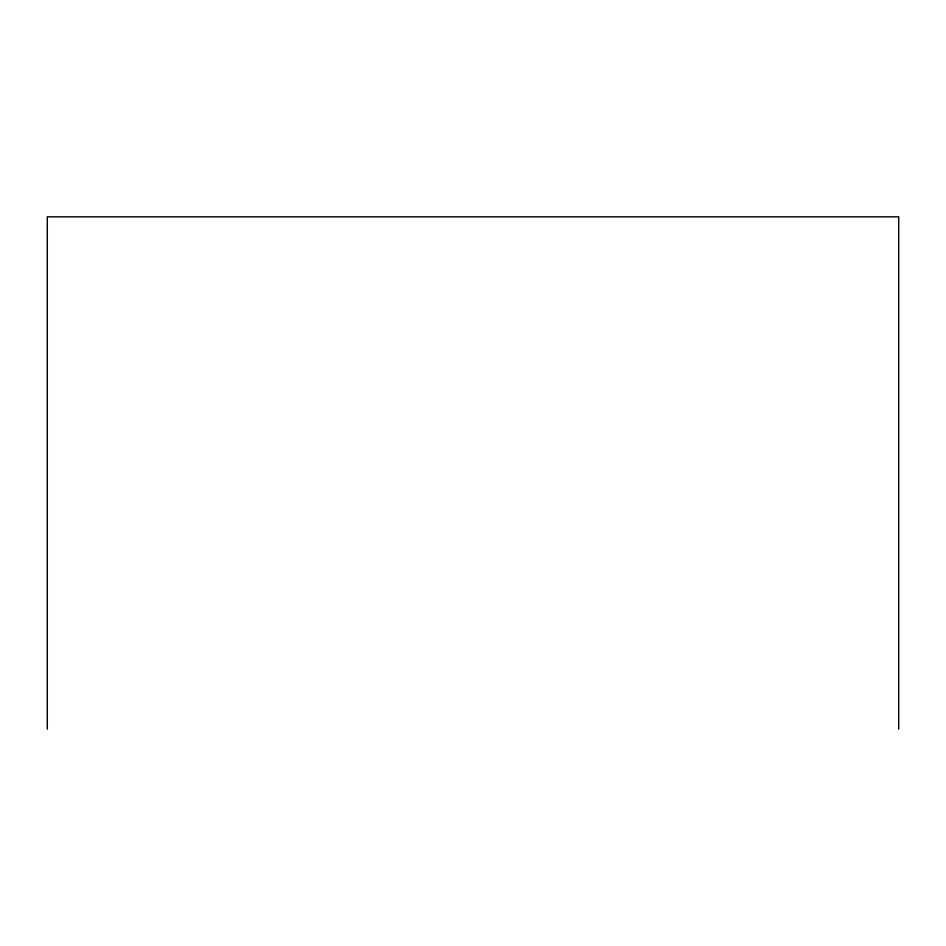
<?xml version="1.0" encoding="UTF-8"?>
<svg xmlns="http://www.w3.org/2000/svg" width="946" height="946" viewBox="0 0 946 946"><rect width="100%" height="100%" fill="white"/><g stroke="black" fill="none" stroke-linecap="round" stroke-linejoin="round"><path stroke-width="1.42" d="M898.7 729.177L898.7 216.823L47.3 216.823L47.3 729.177"/></g></svg>
